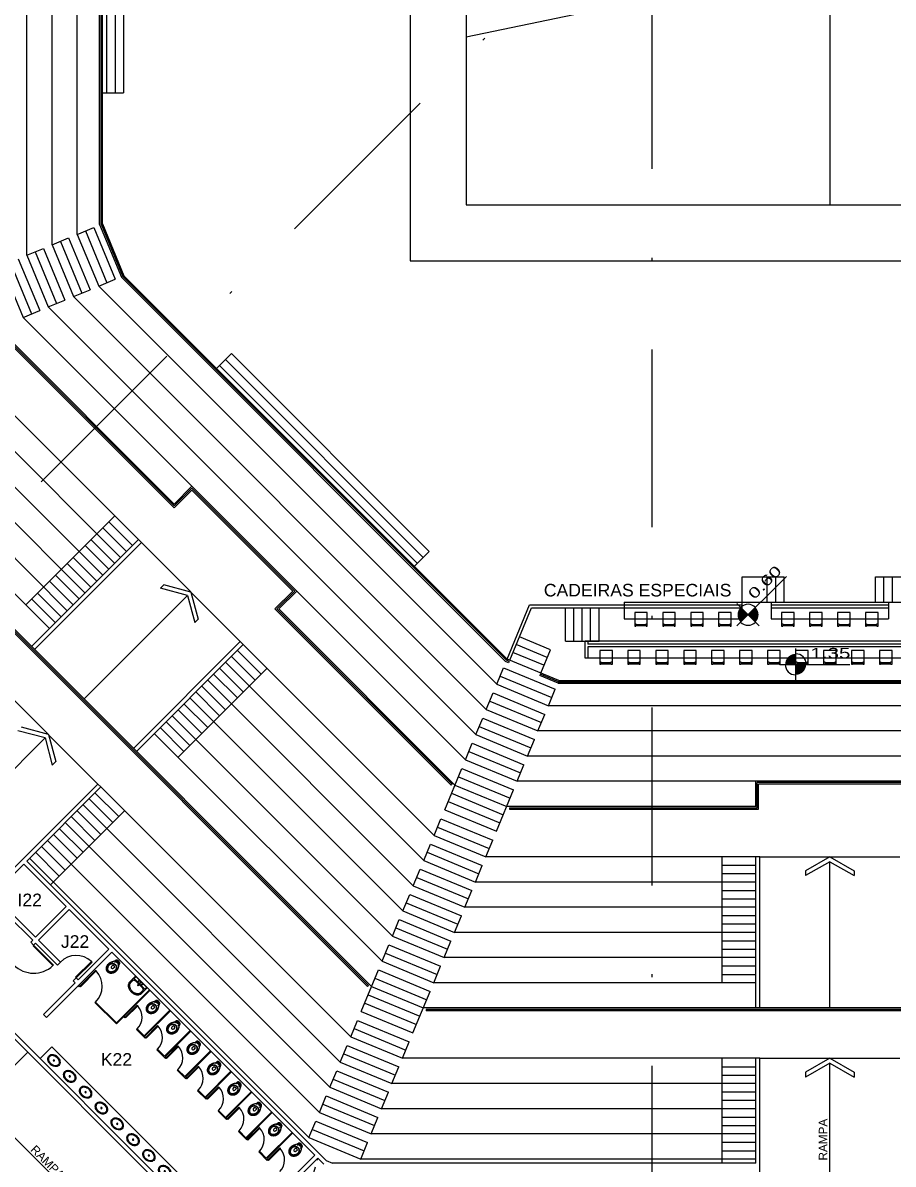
# Model space of a CAD drawing. Extents: x 964 to 1225, y -27 to 210.
# Drawn here: x 1061.18 to 1092.29, y 91.3 to 132.08 of the extents above; entities that cross this region are included whole.
import ezdxf

# ---------------------------------------------------------------- set-up
doc = ezdxf.new("R2010")
doc.units = 0
doc.header["$LTSCALE"] = 2
doc.linetypes.add('DASHDOT2', pattern=[12.7, 6.35, -3.175, 0, -3.175])
doc.linetypes.add('HIDDEN', pattern=[0.375, 0.25, -0.125])
for name, color, linetype in [('01', 1, 'CONTINUOUS'), ('ARQUIBANCADA-ARY', 2, 'CONTINUOUS'), ('DIVISÓRIAS-ARY', 2, 'CONTINUOUS'), ('ESQUADRIA-ARY', 2, 'CONTINUOUS'), ('INDIC-CORTE-TBS', 4, 'DASHDOT2'), ('L_DECA', 7, 'CONTINUOUS'), ('MOBILIÁRIO-ARY', 7, 'CONTINUOUS'), ('NOVOSNIVEIS', 30, 'CONTINUOUS'), ('PAREDE-ALTA-ARY', 1, 'CONTINUOUS'), ('PEÇAS-SANIT-ARY', 7, 'CONTINUOUS'), ('QUAD-OFICIAL-ARY', 7, 'CONTINUOUS'), ('RAMPA-ARY', 2, 'CONTINUOUS'), ('RAMPA-INT-ARY', 7, 'CONTINUOUS'), ('RAMPA-PROJ-ARY', 7, 'HIDDEN'), ('TEXTO-PB-COR-ARY', 12, 'CONTINUOUS')]:
    doc.layers.add(name, color=color, linetype=linetype)
doc.styles.add('ARIAL', font='arial.ttf', dxfattribs={"height": 0.5})
doc.styles.add('REGUA60', font='arial.ttf')

# ---------------------------------------------------------------- blocks, each defined once
blk = doc.blocks.new('CUB01')
at = {"layer": 'L_DECA'}
blk.add_lwpolyline([(-24.5, -18.7, 0.124977), (-22.8, -25.6, 0.105809), (-17.3, -31.9, 0.086634), (-9.6, -35.9, 0.076682), (0, -37.4, 0.076682), (9.6, -35.9, 0.086634), (17.3, -31.9, 0.105809), (22.8, -25.6, 0.124977), (24.5, -18.7, 0.124977), (22.8, -11.8, 0.105809), (17.3, -5.5, 0.086634), (9.6, -1.5, 0.076682), (0, 0, 0.076682), (-9.6, -1.5, 0.086634), (-17.3, -5.5, 0.105809), (-22.8, -11.8, 0.124977)], format="xyb", close=True, dxfattribs=at)
at = {"layer": 'L_DECA', "color": 1}
blk.add_lwpolyline([(0.1, -2.9, 0.074123), (-8.3, -4.1, 0.084852), (-15, -7.5, 0.106323), (-19.8, -12.9, 0.128843), (-21.3, -18.6, 0.128843), (-19.8, -24.4, 0.106323), (-15, -29.8, 0.084852), (-8.3, -33.1, 0.074123), (0.1, -34.4, 0.074123), (8.6, -33.1, 0.084852), (15.3, -29.8, 0.106323), (20, -24.4, 0.128843), (21.5, -18.6, 0.128843), (20, -12.9, 0.106323), (15.3, -7.5, 0.084852), (8.6, -4.1, 0.074123)], format="xyb", close=True, dxfattribs=at)
for radius in [2.25, 1.06]:
    blk.add_circle((0.1, -18.7), radius, dxfattribs=at)
blk = doc.blocks.new('RAV10')
at = {"layer": 'L_DECA'}
blk.add_lwpolyline([(4.6, -12.9), (8.2, -12.9), (8.2, -12.9), (8.7, -13), (9.2, -13.2), (9.6, -13.5), (9.9, -14), (10.1, -14.3), (10.1, -14.3), (10.1, -14.3), (10.1, -14.3), (10.1, -14.3), (10.1, -14.3), (12.2, -18), (12.2, -18), (12.5, -18.6), (12.8, -19.1), (13.1, -19.6), (13.3, -20.1), (13.3, -20.1), (13.6, -20.6), (13.9, -21.1), (14.2, -21.5), (14.5, -22.1), (14.7, -22.6), (15, -23.1), (15.3, -23.6), (15.5, -24.1), (15.5, -24.1), (15.9, -24.8), (16.3, -25.6), (16.6, -26.3), (16.9, -27), (17.2, -27.8), (17.5, -28.6), (17.8, -29.4), (18, -30.2), (18, -30.2), (18.3, -31.4), (18.6, -32.6), (18.8, -33.9), (19, -35.2), (19.1, -36.4), (19.1, -37.7), (19.1, -39), (19, -40.3), (19, -40.3), (18.8, -41.6), (18.6, -42.9), (18.2, -44.2), (17.9, -45.5), (17.4, -46.8), (16.9, -48), (16.4, -49.3), (15.8, -50.4), (15.8, -50.4), (15.2, -51.4), (14.6, -52.3), (13.9, -53.1), (13.3, -53.9), (12.5, -54.8), (11.7, -55.5), (10.9, -56.3), (10.1, -57), (10.1, -57), (9, -57.8), (7.9, -58.5), (6.6, -59.1), (5.4, -59.6), (4.1, -60), (2.8, -60.3), (1.4, -60.4), (0, -60.5), (0, -60.5), (-1.4, -60.4), (-2.7, -60.3), (-4, -60), (-5.3, -59.6), (-6.6, -59.1), (-7.8, -58.5), (-9, -57.8), (-10.1, -57), (-10.1, -57), (-10.9, -56.3), (-11.7, -55.5), (-12.5, -54.8), (-13.2, -53.9), (-13.9, -53.1), (-14.5, -52.3), (-15.1, -51.4), (-15.7, -50.4), (-15.7, -50.4), (-16.3, -49.3), (-16.9, -48), (-17.4, -46.8), (-17.8, -45.5), (-18.2, -44.2), (-18.5, -42.9), (-18.7, -41.6), (-19, -40.3), (-19, -40.3), (-19, -39), (-19, -37.7), (-19, -36.4), (-18.9, -35.2), (-18.7, -33.9), (-18.5, -32.6), (-18.2, -31.4), (-17.9, -30.2), (-17.9, -30.2), (-17.7, -29.4), (-17.4, -28.6), (-17.1, -27.8), (-16.9, -27), (-16.6, -26.3), (-16.2, -25.6), (-15.8, -24.8), (-15.5, -24.1), (-15.5, -24.1), (-15.2, -23.6), (-15, -23.1), (-14.7, -22.6), (-14.4, -22.1), (-14.2, -21.5), (-13.9, -21.1), (-13.6, -20.6), (-13.3, -20.1), (-13.3, -20.1), (-13.1, -19.6), (-12.8, -19.1), (-12.4, -18.6), (-12.1, -18), (-10.1, -14.3), (-10.1, -14.3), (-10.1, -14.3), (-10.1, -14.3), (-10.1, -14.3), (-10.1, -14.3), (-9.8, -14), (-9.8, -14), (-9.6, -13.5), (-9.1, -13.2), (-8.6, -13), (-8.1, -12.9), (-4.5, -12.9)], dxfattribs=at)
at = {"layer": 'L_DECA', "color": 1}
for points in [[(12.2, -18), (13.3, -20.1), (13.3, -20.1), (13.6, -20.6), (13.8, -21.1), (14.1, -21.5), (14.3, -22.1), (14.5, -22.6), (14.7, -23.1), (15, -23.6), (15.2, -24.1), (15.2, -24.1), (15.5, -24.8), (15.9, -25.6), (16.2, -26.3), (16.6, -27.1), (16.9, -27.8), (17.1, -28.5), (17.4, -29.4), (17.6, -30.2), (17.6, -30.2), (17.9, -31.4), (18.1, -32.6), (18.3, -33.9), (18.5, -35.2), (18.5, -36.4), (18.5, -37.7), (18.5, -39), (18.4, -40.3), (18.4, -40.3), (18.2, -41.6), (17.9, -42.9), (17.6, -44.2), (17.2, -45.5), (16.7, -46.8), (16.2, -48), (15.6, -49.3), (15, -50.4), (15, -50.4), (14.4, -51.2), (13.9, -52), (13.3, -52.8), (12.8, -53.5), (12.2, -54.2), (11.5, -54.9), (10.9, -55.5), (10.1, -56.2), (10.1, -56.2), (9, -57.1), (7.9, -57.8), (6.6, -58.4), (5.4, -58.9), (4.1, -59.3), (2.8, -59.6), (1.4, -59.8), (0, -59.8), (0, -59.8), (-1.4, -59.8), (-2.7, -59.6), (-4.1, -59.3), (-5.3, -58.9), (-6.6, -58.4), (-7.8, -57.8), (-9, -57.1), (-10.1, -56.2), (-10.1, -56.2), (-10.8, -55.5), (-11.5, -54.9), (-12.1, -54.2), (-12.7, -53.5), (-13.3, -52.8), (-13.9, -52), (-14.4, -51.2), (-14.9, -50.4), (-14.9, -50.4), (-15.5, -49.3), (-16.1, -48), (-16.6, -46.8), (-17.1, -45.5), (-17.5, -44.2), (-17.9, -42.9), (-18.1, -41.6), (-18.3, -40.3), (-18.3, -40.3), (-18.4, -39.1), (-18.5, -37.7), (-18.5, -36.4), (-18.4, -35.2), (-18.2, -33.9), (-18, -32.6), (-17.8, -31.4), (-17.5, -30.2), (-17.5, -30.2), (-17.3, -29.4), (-17, -28.6), (-16.8, -27.8), (-16.5, -27.1), (-16.2, -26.3), (-15.8, -25.6), (-15.5, -24.8), (-15.2, -24.1), (-15.2, -24.1), (-15, -23.6), (-14.7, -23.1), (-14.5, -22.6), (-14.2, -22.1), (-14, -21.5), (-13.7, -21.1), (-13.5, -20.6), (-13.2, -20.1), (-12.1, -18)], [(-12.9, -30.2), (-12.9, -30.2), (-12.4, -29.3), (-11.9, -28.4), (-11.2, -27.7), (-10.6, -26.9), (-9.9, -26.2), (-9.2, -25.6), (-8.4, -25), (-7.5, -24.4), (-6.7, -23.9), (-5.8, -23.5), (-4.9, -23.1), (-3.9, -22.8), (-3, -22.6), (-2, -22.4), (-1, -22.3), (0, -22.2), (0, -22.2), (1, -22.3), (2, -22.4), (3, -22.6), (4, -22.8), (5, -23.1), (5.8, -23.5), (6.8, -23.9), (7.6, -24.4), (8.5, -25), (9.3, -25.6), (10, -26.2), (10.6, -26.9), (11.3, -27.7), (12, -28.4), (12.5, -29.3), (13, -30.2), (13, -30.2), (13.6, -31.3), (14, -32.6), (14.3, -33.8), (14.6, -35.1), (14.7, -36.4), (14.7, -37.7), (14.7, -39), (14.4, -40.3), (14.4, -40.3), (14.2, -41.6), (13.8, -42.9), (13.4, -44.2), (12.9, -45.5), (12.4, -46.8), (11.7, -48), (11.1, -49.3), (10.4, -50.4), (10.4, -50.4), (9.4, -51.7), (8.4, -52.8), (7.2, -53.8), (5.9, -54.6), (4.5, -55.2), (3.1, -55.8), (1.5, -56.1), (0, -56.2), (0, -56.2), (-1.5, -56.1), (-3.1, -55.8), (-4.4, -55.2), (-5.8, -54.6), (-7.1, -53.8), (-8.3, -52.8), (-9.3, -51.7), (-10.3, -50.4), (-10.3, -50.4), (-11, -49.3), (-11.7, -48), (-12.3, -46.8), (-12.8, -45.5), (-13.3, -44.2), (-13.7, -42.9), (-14.1, -41.6), (-14.4, -40.3), (-14.4, -40.3), (-14.6, -39), (-14.7, -37.7), (-14.6, -36.4), (-14.5, -35.1), (-14.2, -33.8), (-13.9, -32.6), (-13.5, -31.3), (-12.9, -30.2)], [(-12, -30.2), (-12, -30.2), (-11.5, -29.4), (-11, -28.6), (-10.4, -27.9), (-9.8, -27.2), (-9.1, -26.7), (-8.5, -26.1), (-7.7, -25.5), (-6.9, -25), (-6.1, -24.6), (-5.3, -24.2), (-4.5, -23.9), (-3.6, -23.6), (-2.8, -23.4), (-1.8, -23.2), (-0.9, -23.2), (0, -23.1), (0, -23.1), (0.9, -23.2), (1.9, -23.2), (2.8, -23.4), (3.6, -23.6), (4.5, -23.9), (5.4, -24.2), (6.2, -24.6), (7, -25), (7.7, -25.5), (8.5, -26.1), (9.2, -26.7), (9.8, -27.2), (10.4, -27.9), (11, -28.6), (11.5, -29.4), (12, -30.2), (12, -30.2), (12.7, -31.3), (13.2, -32.6), (13.6, -33.8), (13.9, -35), (14.1, -36.4), (14.1, -37.7), (14.1, -39), (13.9, -40.3), (13.9, -40.3), (13.6, -41.7), (13.2, -43), (12.8, -44.3), (12.3, -45.5), (11.7, -46.9), (11.1, -48.1), (10.4, -49.3), (9.6, -50.4), (9.6, -50.4), (8.8, -51.6), (7.8, -52.6), (6.7, -53.5), (5.5, -54.2), (4.2, -54.8), (2.8, -55.3), (1.5, -55.5), (0, -55.7), (0, -55.7), (-1.5, -55.5), (-2.8, -55.3), (-4.2, -54.8), (-5.4, -54.2), (-6.6, -53.5), (-7.7, -52.6), (-8.7, -51.6), (-9.6, -50.4), (-9.6, -50.4), (-10.3, -49.3), (-11, -48.1), (-11.7, -46.9), (-12.2, -45.5), (-12.7, -44.3), (-13.1, -43), (-13.5, -41.7), (-13.8, -40.3), (-13.8, -40.3), (-14, -39), (-14.1, -37.7), (-14, -36.4), (-13.9, -35), (-13.6, -33.8), (-13.2, -32.6), (-12.7, -31.3), (-12, -30.2)], [(-7.7, -9.4), (-8.1, -10.1), (-8.5, -10.8), (-8.6, -11.4), (-8.8, -12.2), (-8.8, -13.1)], [(-5.1, -12.9), (-5.1, -9.7), (-5.1, -7.8), (-5.1, -7.8), (-5.2, -7.6), (-5.3, -7.5), (-5.5, -7.4), (-5.9, -7.6), (-5.9, -7.6), (-6.4, -8), (-7.1, -8.6), (-7.7, -9.4)], [(5.1, -9.3), (5, -8.9), (4.6, -8.3), (3.9, -7.8), (3.1, -7.7), (0, -7.7), (-3.1, -7.7), (-3.1, -7.7), (-3.9, -7.8), (-4.5, -8.3), (-5, -8.9), (-5.1, -9.7)], [(4.6, -12.9), (4.6, -12.9), (4.2, -12.9), (3.9, -12.6), (3.6, -12.4), (3.6, -12), (3.6, -10.7), (3.6, -10.7), (3.6, -10.5), (3.6, -10.4), (3.7, -10.2), (3.9, -10.1), (3.9, -10.1), (3.9, -9.9), (3.9, -9.7), (3.8, -9.5), (3.6, -9.4), (0, -9.4), (-3.5, -9.4), (-3.5, -9.4), (-3.7, -9.5), (-3.9, -9.7), (-3.9, -9.9), (-3.8, -10.1), (-3.8, -10.1), (-3.6, -10.2), (-3.6, -10.4), (-3.5, -10.5), (-3.5, -10.7), (-3.5, -12), (-3.5, -12), (-3.6, -12.4), (-3.8, -12.6), (-4.1, -12.9), (-4.5, -12.9)], [(-4.5, -37), (-4.5, -29), (0, -29)], [(3.7, -10.3), (0, -10.3), (-3.6, -10.3)], [(4.6, -37), (4.6, -29), (0, -29)], [(5.1, -12.9), (5.1, -9.7), (5.1, -7.8), (5.1, -7.8), (5.2, -7.6), (5.3, -7.5), (5.5, -7.4), (5.9, -7.6), (5.9, -7.6), (6.4, -8), (7.1, -8.6), (7.7, -9.4)], [(7.7, -9.4), (8.1, -10.1), (8.5, -10.8), (8.6, -11.4), (8.8, -12.2), (8.8, -13.1)]]:
    blk.add_lwpolyline(points, dxfattribs=at)
at = {"layer": 'L_DECA', "color": 7}
for points in [[(10.1, -14.3), (10.1, -14.3), (10.1, -14.3), (10.1, -14.3), (10.1, -14.3), (10.1, -14.3), (9.6, -11.3), (9.6, -11.3), (9.3, -10.2), (8.9, -9.3), (8.3, -8.5), (7.7, -7.7), (6.9, -7), (6.1, -6.5), (5.1, -6.2), (4.1, -5.9), (4.1, -5.9), (3.6, -5.8), (3.1, -5.7), (2.6, -5.6), (2, -5.6), (1.5, -5.6), (1, -5.5), (0.5, -5.5), (0, -5.5), (0, -5.5), (-0.5, -5.5), (-1, -5.5), (-1.5, -5.6), (-2, -5.6), (-2.5, -5.6), (-3, -5.7), (-3.5, -5.8), (-4, -5.9), (-4, -5.9), (-5, -6.2), (-6, -6.5), (-6.9, -7), (-7.6, -7.7), (-8.2, -8.5), (-8.8, -9.3), (-9.3, -10.2), (-9.6, -11.3), (-10, -14.3), (-10, -14.3), (-10, -14.3), (-10, -14.3), (-10, -14.3), (-10.1, -14.3)], [(-4.5, -12.9), (0, -12.9)], [(4.6, -12.9), (0, -12.9)]]:
    blk.add_lwpolyline(points, dxfattribs=at)
at = {"layer": 'L_DECA', "color": 1}
for centre in [(-7.6, -17), (7.6, -17)]:
    blk.add_circle(centre, 0.672, dxfattribs=at)
blk.add_arc((0, -37), 4.56, 180, 0, dxfattribs=at)
blk = doc.blocks.new('DUO04')
at = {"layer": 'L_DECA'}
blk.add_line((-27.8, 0), (27.8, 0), dxfattribs=at)
at = {"layer": 'L_DECA', "color": 1}
for p, q in [((-26.5, -9.9), (-26.5, 0)), ((26.5, -9.9), (26.5, 0)), ((-26.5, -9.9), (0, -9.9)), ((26.5, -9.9), (0, -9.9))]:
    blk.add_line(p, q, dxfattribs=at)
at = {"layer": 'L_DECA', "color": 7}
for points in [[(-27.8, 0), (-27.8, 0), (-28.5, -0.1), (-29.1, -0.3), (-29.4, -0.8), (-29.5, -1.4), (-29.5, -23.9)], [(27.8, 0), (27.8, 0), (28.5, -0.1), (29.1, -0.3), (29.4, -0.8), (29.5, -1.4), (29.5, -23.9)], [(-29.5, -23.9), (-29.5, -29.7), (-29.5, -29.7), (-29.4, -32.1), (-28.9, -34.4), (-28.2, -36.5), (-27.2, -38.6), (-26.1, -40.5), (-24.7, -42.2), (-23.1, -43.8), (-21.3, -45.2), (-21.3, -45.2), (-20.2, -45.9), (-19.1, -46.6), (-18, -47.2), (-16.9, -47.9), (-15.7, -48.4), (-14.5, -49), (-13.3, -49.4), (-12.1, -49.9), (-10.8, -50.3), (-9.5, -50.5), (-8.2, -50.9), (-6.7, -51.1), (-4.8, -51.4), (-2.9, -51.5), (-1.4, -51.5), (0, -51.5)], [(29.5, -23.9), (29.5, -29.7), (29.5, -29.7), (29.4, -32.1), (28.9, -34.4), (28.2, -36.5), (27.2, -38.6), (26.1, -40.5), (24.7, -42.2), (23.1, -43.8), (21.3, -45.2), (21.3, -45.2), (20.2, -45.9), (19.1, -46.6), (18, -47.2), (16.9, -47.9), (15.7, -48.4), (14.5, -49), (13.3, -49.4), (12.1, -49.9), (10.8, -50.3), (9.5, -50.5), (8.2, -50.9), (6.7, -51.1), (4.8, -51.4), (2.9, -51.5), (1.4, -51.5), (0, -51.5)]]:
    blk.add_lwpolyline(points, dxfattribs=at)
at = {"layer": 'L_DECA', "color": 1}
for points in [[(-26.5, -9.9), (-26.9, -10), (-27.5, -10.1), (-28, -10.6), (-28.4, -11.2), (-28.7, -11.9), (-29, -12.7), (-29.2, -13.7), (-29.4, -15), (-29.5, -16.8)], [(0, -12.4), (0, -12.4), (-0.8, -12.4), (-1.4, -12.4), (-1.1, -12.4), (-1.8, -12.4), (-2.5, -12.4), (-3.3, -12.4), (-3.9, -12.4), (-4.7, -12.4), (-7.9, -12.4), (-8.6, -12.4), (-9.3, -12.4), (-10, -12.4), (-10.7, -12.4), (-11.4, -12.4), (-12, -12.4), (-12.7, -12.4), (-12.7, -12.4), (-13.7, -12.4), (-14.7, -12.5), (-15.8, -12.6), (-16.8, -12.8), (-17.8, -13), (-18.8, -13.2), (-19.8, -13.5), (-20.8, -13.7), (-20.8, -13.7), (-21.7, -14.1), (-22.6, -14.7), (-23.3, -15.4), (-23.9, -16.1), (-24.5, -17), (-24.8, -18), (-25.1, -19), (-25.2, -20), (-25.2, -20), (-25.2, -21.8), (-25.2, -23.1), (-25.2, -23.9)], [(-25.2, -23.9), (-25.2, -27.3), (-25.2, -29.6), (-25.2, -29.6), (-25, -31.4), (-24.8, -33.1), (-24.2, -34.8), (-23.5, -36.3), (-22.6, -37.8), (-21.6, -39.1), (-20.4, -40.4), (-19.1, -41.4), (-19.1, -41.4), (-18.1, -42.1), (-17.1, -42.7), (-16.2, -43.3), (-15.2, -43.9), (-14.1, -44.4), (-13, -44.8), (-11.9, -45.3), (-10.8, -45.7), (-9.7, -46.1), (-8.6, -46.4), (-6.7, -46.8), (-5.2, -47), (-3.3, -47.2), (-2.1, -47.2), (-1, -47.2), (0, -47.2)], [(0, -12.4), (0, -12.4), (0.8, -12.4), (1.4, -12.4), (1.1, -12.4), (1.8, -12.4), (2.5, -12.4), (3.3, -12.4), (3.9, -12.4), (4.7, -12.4), (7.9, -12.4), (8.6, -12.4), (9.3, -12.4), (10, -12.4), (10.7, -12.4), (11.4, -12.4), (12, -12.4), (12.7, -12.4), (12.7, -12.4), (13.7, -12.4), (14.7, -12.5), (15.8, -12.6), (16.8, -12.8), (17.8, -13), (18.8, -13.2), (19.8, -13.5), (20.8, -13.7), (20.8, -13.7), (21.7, -14.1), (22.6, -14.7), (23.3, -15.4), (23.9, -16.1), (24.5, -17), (24.8, -18), (25.1, -19), (25.2, -20), (25.2, -20), (25.2, -21.8), (25.2, -23.1), (25.2, -23.9)], [(25.2, -23.9), (25.2, -27.3), (25.2, -29.6), (25.2, -29.6), (25, -31.4), (24.8, -33.1), (24.2, -34.8), (23.5, -36.3), (22.6, -37.8), (21.6, -39.1), (20.4, -40.4), (19.1, -41.4), (19.1, -41.4), (18.1, -42.1), (17.1, -42.7), (16.2, -43.3), (15.2, -43.9), (14.1, -44.4), (13, -44.8), (11.9, -45.3), (10.8, -45.7), (9.7, -46.1), (8.6, -46.4), (6.7, -46.8), (5.2, -47), (3.3, -47.2), (2.1, -47.2), (1, -47.2), (0, -47.2)], [(26.5, -9.9), (26.9, -10), (27.5, -10.1), (28, -10.6), (28.4, -11.2), (28.7, -11.9), (29, -12.7), (29.2, -13.7), (29.4, -15), (29.5, -16.8)]]:
    blk.add_lwpolyline(points, dxfattribs=at)
for centre, radius in [((-8.5, -4.9), 1.75), ((0, -17), 2.25), ((0, -4.9), 1.75), ((0, -17), 0.981), ((8.5, -4.9), 1.75)]:
    blk.add_circle(centre, radius, dxfattribs=at)

msp = doc.modelspace()

# ---------------------------------------------------------------- linework, layer by layer
at = {"layer": '01', "linetype": 'Continuous', "ltscale": 3.5}
for p, q in [((1082.677, 111.277), (1086.877, 111.277)), ((1082.677, 111.177), (1086.877, 111.177)), ((1087.927, 111.277), (1092.127, 111.277)), ((1087.927, 111.177), (1092.127, 111.177)), ((1098.677, 109.877), (1081.377, 109.877)), ((1098.677, 109.777), (1081.377, 109.777)), ((1081.377, 109.777), (1081.377, 109.377))]:
    msp.add_line(p, q, dxfattribs=at)
at = {"layer": '01', "linetype": 'HIDDEN', "ltscale": 3.5}
msp.add_line((1081.377, 109.977), (1081.377, 109.877), dxfattribs=at)
at = {"layer": 'ARQUIBANCADA-ARY'}
for p, q in [((1061.327, 123.772), (1061.327, 145.383)), ((1062.227, 124.144), (1062.227, 145.01)), ((1063.127, 124.517), (1063.127, 144.637)), ((1064.027, 124.89), (1064.027, 144.264)), ((1064.027, 124.89), (1064.792, 123.042)), ((1062.227, 124.144), (1062.818, 124.389)), ((1062.818, 124.389), (1063.584, 122.542)), ((1063.127, 124.517), (1063.718, 124.762)), ((1063.127, 124.517), (1063.892, 122.669)), ((1063.423, 124.64), (1064.188, 122.792)), ((1063.718, 124.762), (1064.484, 122.914)), ((1061.327, 123.772), (1061.918, 124.017)), ((1061.918, 124.017), (1062.684, 122.169)), ((1062.227, 124.144), (1062.992, 122.297)), ((1062.523, 124.267), (1063.288, 122.419)), ((1061.018, 123.644), (1061.784, 121.796)), ((1061.327, 123.772), (1062.092, 121.924)), ((1061.623, 123.894), (1062.388, 122.046)), ((1060.427, 123.399), (1061.192, 121.551)), ((1060.723, 123.521), (1061.488, 121.674)), ((1063.892, 122.669), (1064.484, 122.914)), ((1078.492, 109.343), (1064.792, 123.042)), ((1062.992, 122.297), (1063.584, 122.542)), ((1078.119, 108.443), (1063.892, 122.669)), ((1062.092, 121.924), (1062.684, 122.169)), ((1077.746, 107.543), (1062.992, 122.297)), ((1061.192, 121.551), (1061.784, 121.796)), ((1067.223, 115.521), (1061.192, 121.551)), ((1077.374, 106.643), (1062.092, 121.924)), ((1066.586, 114.884), (1060.292, 121.178)), ((1065.313, 113.612), (1058.492, 120.433)), ((1064.677, 112.975), (1057.592, 120.06)), ((1064.041, 112.339), (1056.692, 119.687)), ((1063.404, 111.702), (1055.792, 119.314)), ((1062.768, 111.066), (1054.892, 118.942)), ((1062.132, 110.43), (1053.992, 118.569)), ((1073.646, 97.643), (1053.092, 118.196)), ((1066.586, 114.884), (1067.223, 115.521)), ((1066.586, 114.814), (1067.223, 115.45)), ((1067.223, 115.521), (1070.97, 111.773)), ((1067.223, 115.45), (1070.9, 111.773)), ((1066.586, 114.743), (1067.223, 115.379)), ((1067.223, 115.379), (1070.829, 111.773)), ((1061.283, 111.278), (1064.465, 114.46)), ((1064.253, 114.248), (1065.101, 113.399)), ((1064.041, 114.036), (1064.889, 113.187)), ((1061.495, 109.793), (1065.313, 113.612)), ((1061.601, 109.687), (1065.42, 113.506)), ((1063.404, 113.399), (1064.253, 112.551)), ((1063.617, 113.611), (1064.465, 112.763)), ((1065.42, 113.506), (1065.313, 113.612)), ((1062.98, 112.975), (1063.829, 112.127)), ((1062.768, 112.763), (1063.617, 111.914)), ((1062.344, 112.339), (1063.192, 111.49)), ((1086.898, 111.377), (1086.898, 112.277)), ((1087.792, 111.377), (1087.792, 112.277)), ((1088.092, 111.377), (1088.092, 112.277)), ((1088.392, 111.377), (1088.392, 112.277)), ((1091.662, 111.377), (1091.662, 112.277)), ((1091.962, 111.377), (1091.962, 112.277)), ((1092.262, 111.377), (1092.262, 112.277)), ((1062.132, 112.127), (1062.98, 111.278)), ((1070.193, 111.137), (1070.829, 111.773)), ((1070.263, 111.137), (1070.9, 111.773)), ((1070.334, 111.137), (1070.97, 111.773)), ((1077.001, 105.743), (1070.97, 111.773)), ((1061.495, 111.49), (1062.344, 110.642)), ((1061.707, 111.702), (1062.556, 110.854)), ((1086.877, 111.377), (1087.927, 111.377)), ((1092.127, 111.377), (1093.177, 111.377)), ((1076.628, 104.843), (1070.334, 111.137)), ((1078.492, 109.343), (1079.293, 111.277)), ((1078.584, 109.304), (1079.36, 111.177)), ((1079.293, 111.277), (1082.677, 111.277)), ((1079.36, 111.177), (1082.677, 111.177)), ((1080.577, 109.977), (1080.577, 111.177)), ((1080.877, 109.977), (1080.877, 111.177)), ((1081.177, 109.977), (1081.177, 111.177)), ((1081.477, 109.977), (1081.477, 111.177)), ((1081.777, 109.977), (1081.777, 111.177)), ((1080.038, 109.677), (1078.929, 110.136)), ((1065.137, 106.152), (1068.955, 109.97)), ((1065.243, 106.045), (1069.061, 109.864)), ((1069.061, 109.864), (1068.955, 109.97)), ((1075.883, 103.043), (1069.061, 109.864)), ((1079.923, 109.399), (1078.814, 109.859)), ((1080.577, 109.977), (1081.777, 109.977)), ((1069.486, 108.591), (1068.637, 109.44)), ((1069.698, 108.803), (1068.849, 109.652)), ((1080.34, 108.577), (1078.492, 109.343)), ((1079.808, 109.122), (1078.699, 109.581)), ((1079.693, 108.845), (1080.038, 109.677)), ((1066.728, 105.833), (1069.91, 109.015)), ((1069.061, 108.167), (1068.213, 109.015)), ((1075.51, 102.143), (1068.425, 109.227)), ((1078.119, 108.443), (1078.364, 109.034)), ((1078.364, 109.034), (1080.212, 108.268)), ((1075.137, 101.243), (1067.788, 108.591)), ((1068.849, 107.955), (1068.001, 108.803)), ((1078.242, 108.738), (1080.09, 107.973)), ((1080.34, 108.577), (1099.714, 108.577)), ((1068.213, 107.318), (1067.364, 108.167)), ((1068.425, 107.53), (1067.576, 108.379)), ((1077.746, 107.543), (1077.991, 108.134)), ((1077.991, 108.134), (1079.839, 107.368)), ((1078.119, 108.443), (1079.967, 107.677)), ((1079.967, 107.677), (1080.212, 108.268)), ((1067.788, 106.894), (1066.94, 107.743)), ((1074.764, 100.343), (1067.152, 107.955)), ((1077.869, 107.838), (1079.717, 107.073)), ((1100.087, 107.677), (1079.967, 107.677)), ((1074.391, 99.443), (1066.516, 107.318)), ((1067.576, 106.682), (1066.728, 107.53)), ((1077.746, 107.543), (1079.594, 106.777)), ((1079.594, 106.777), (1079.839, 107.368)), ((1066.94, 106.045), (1066.091, 106.894)), ((1067.152, 106.258), (1066.304, 107.106)), ((1077.374, 106.643), (1077.619, 107.234)), ((1077.496, 106.938), (1079.344, 106.173)), ((1077.619, 107.234), (1079.466, 106.468)), ((1074.019, 98.543), (1065.879, 106.682)), ((1077.374, 106.643), (1079.221, 105.877)), ((1079.221, 105.877), (1079.466, 106.468)), ((1100.46, 106.777), (1079.594, 106.777)), ((1077.001, 105.743), (1077.246, 106.334)), ((1077.123, 106.038), (1078.971, 105.273)), ((1077.246, 106.334), (1079.094, 105.568)), ((1077.001, 105.743), (1078.849, 104.977)), ((1100.833, 105.877), (1079.221, 105.877)), ((1076.261, 103.956), (1076.873, 105.434)), ((1076.873, 105.434), (1078.721, 104.668)), ((1078.849, 104.977), (1079.094, 105.568)), ((1076.628, 104.843), (1078.476, 104.077)), ((1076.751, 105.138), (1078.598, 104.373)), ((1087.377, 104.977), (1078.849, 104.977)), ((1087.377, 104.077), (1087.377, 104.977)), ((1092.677, 104.977), (1087.377, 104.977)), ((1087.427, 104.027), (1087.427, 104.927)), ((1092.627, 104.927), (1087.427, 104.927)), ((1087.477, 103.977), (1087.477, 104.877)), ((1092.577, 104.877), (1087.477, 104.877)), ((1064.607, 103.712), (1063.758, 104.561)), ((1072.9, 95.843), (1063.97, 104.773)), ((1076.506, 104.547), (1078.353, 103.782)), ((1078.109, 103.19), (1078.721, 104.668)), ((1072.527, 94.943), (1063.334, 104.136)), ((1064.394, 103.5), (1063.546, 104.348)), ((1076.383, 104.251), (1078.231, 103.486)), ((1087.377, 104.077), (1078.476, 104.077)), ((1062.169, 101.275), (1064.819, 103.924)), ((1063.758, 102.863), (1062.909, 103.712)), ((1063.97, 103.076), (1063.122, 103.924)), ((1075.883, 103.043), (1076.127, 103.634)), ((1076.127, 103.634), (1077.975, 102.868)), ((1076.261, 103.956), (1078.109, 103.19)), ((1063.334, 102.439), (1062.485, 103.288)), ((1072.155, 94.043), (1062.697, 103.5)), ((1076.005, 103.338), (1077.853, 102.573)), ((1071.782, 93.143), (1062.061, 102.863)), ((1063.122, 102.227), (1062.273, 103.076)), ((1075.883, 103.043), (1077.73, 102.277)), ((1077.73, 102.277), (1077.975, 102.868)), ((1062.485, 101.591), (1061.637, 102.439)), ((1062.697, 101.803), (1061.849, 102.651)), ((1075.51, 102.143), (1075.755, 102.734)), ((1075.632, 102.438), (1077.48, 101.673)), ((1075.755, 102.734), (1077.602, 101.968)), ((1071.409, 92.243), (1061.425, 102.227)), ((1075.51, 102.143), (1077.358, 101.377)), ((1077.358, 101.377), (1077.602, 101.968)), ((1087.377, 102.277), (1077.73, 102.277)), ((1086.177, 97.777), (1086.177, 102.277)), ((1086.177, 101.977), (1087.377, 101.977)), ((1087.527, 102.277), (1087.377, 102.277)), ((1087.377, 96.877), (1087.377, 102.277)), ((1087.527, 102.277), (1087.377, 102.277)), ((1087.527, 96.877), (1087.527, 102.277)), ((1075.137, 101.243), (1075.382, 101.834)), ((1075.382, 101.834), (1077.23, 101.068)), ((1086.177, 101.677), (1087.377, 101.677)), ((1075.137, 101.243), (1076.985, 100.477)), ((1075.259, 101.538), (1077.107, 100.773)), ((1087.377, 101.377), (1077.358, 101.377)), ((1074.764, 100.343), (1075.009, 100.934)), ((1075.009, 100.934), (1076.857, 100.168)), ((1076.985, 100.477), (1077.23, 101.068)), ((1086.177, 101.077), (1087.377, 101.077)), ((1086.177, 100.777), (1087.377, 100.777)), ((1074.764, 100.343), (1076.612, 99.577)), ((1074.887, 100.638), (1076.734, 99.873)), ((1087.377, 100.477), (1076.985, 100.477)), ((1074.391, 99.443), (1074.636, 100.034)), ((1074.636, 100.034), (1076.484, 99.268)), ((1076.612, 99.577), (1076.857, 100.168)), ((1086.177, 100.177), (1087.377, 100.177)), ((1074.514, 99.738), (1076.362, 98.973)), ((1087.377, 99.577), (1076.612, 99.577)), ((1086.177, 99.877), (1087.377, 99.877)), ((1074.019, 98.543), (1074.263, 99.134)), ((1074.263, 99.134), (1076.111, 98.368)), ((1074.391, 99.443), (1076.239, 98.677)), ((1076.239, 98.677), (1076.484, 99.268)), ((1086.177, 99.277), (1087.377, 99.277)), ((1074.141, 98.838), (1075.989, 98.073)), ((1086.177, 98.977), (1087.377, 98.977)), ((1074.019, 98.543), (1075.866, 97.777)), ((1075.866, 97.777), (1076.111, 98.368)), ((1075.866, 97.777), (1076.111, 98.368)), ((1087.377, 98.677), (1076.239, 98.677)), ((1086.177, 98.377), (1087.377, 98.377)), ((1073.278, 96.756), (1073.891, 98.234)), ((1073.768, 97.938), (1075.616, 97.173)), ((1073.891, 98.234), (1075.738, 97.468)), ((1086.177, 98.077), (1087.377, 98.077)), ((1073.646, 97.643), (1075.494, 96.877)), ((1087.377, 97.777), (1075.866, 97.777)), ((1073.523, 97.347), (1075.371, 96.582)), ((1075.126, 95.99), (1075.738, 97.468)), ((1073.278, 96.756), (1075.126, 95.99)), ((1073.401, 97.051), (1075.249, 96.286)), ((1104.56, 96.877), (1075.494, 96.877)), ((1072.9, 95.843), (1073.145, 96.434)), ((1073.145, 96.434), (1074.993, 95.668)), ((1072.9, 95.843), (1074.748, 95.077)), ((1073.023, 96.138), (1074.87, 95.373)), ((1072.527, 94.943), (1072.772, 95.534)), ((1072.772, 95.534), (1074.62, 94.768)), ((1074.748, 95.077), (1074.993, 95.668)), ((1072.65, 95.238), (1074.498, 94.473)), ((1087.377, 95.077), (1074.748, 95.077)), ((1086.177, 91.33), (1086.177, 95.077)), ((1072.155, 94.043), (1072.4, 94.634)), ((1072.4, 94.634), (1074.247, 93.868)), ((1072.527, 94.943), (1074.375, 94.177)), ((1074.375, 94.177), (1074.62, 94.768)), ((1086.177, 94.777), (1087.377, 94.777)), ((1072.277, 94.338), (1074.125, 93.573)), ((1086.177, 94.477), (1087.377, 94.477)), ((1072.155, 94.043), (1074.002, 93.277)), ((1074.002, 93.277), (1074.247, 93.868)), ((1087.377, 94.177), (1074.375, 94.177)), ((1086.177, 93.877), (1087.377, 93.877)), ((1071.782, 93.143), (1072.027, 93.734)), ((1071.904, 93.438), (1073.752, 92.673)), ((1072.027, 93.734), (1073.874, 92.968)), ((1086.177, 93.577), (1087.377, 93.577)), ((1071.782, 93.143), (1073.63, 92.377)), ((1087.377, 93.277), (1074.002, 93.277)), ((1071.409, 92.243), (1071.654, 92.834)), ((1071.654, 92.834), (1073.502, 92.068)), ((1073.63, 92.377), (1073.874, 92.968)), ((1086.177, 92.977), (1087.377, 92.977)), ((1086.177, 92.677), (1087.377, 92.677)), ((1071.409, 92.243), (1073.257, 91.477)), ((1071.531, 92.538), (1073.379, 91.773)), ((1087.377, 92.377), (1073.63, 92.377)), ((1073.257, 91.477), (1073.502, 92.068)), ((1086.177, 92.077), (1087.377, 92.077)), ((1086.177, 91.777), (1087.377, 91.777)), ((1087.377, 91.477), (1073.257, 91.477))]:
    msp.add_line(p, q, dxfattribs=at)
at = {"layer": 'ARQUIBANCADA-ARY', "ltscale": 3.5}
for p, q in [((1086.898, 112.277), (1088.392, 112.277)), ((1091.662, 112.277), (1093.157, 112.277))]:
    msp.add_line(p, q, dxfattribs=at)
at = {"layer": 'DIVISÓRIAS-ARY'}
for p, q in [((1061.568, 99.118), (1061.547, 99.097)), ((1062.275, 98.411), (1061.568, 99.118)), ((1062.254, 98.39), (1061.547, 99.097)), ((1062.254, 98.39), (1062.275, 98.411)), ((1063.632, 98.538), (1063.067, 97.972)), ((1063.654, 98.516), (1063.088, 97.951)), ((1063.632, 98.538), (1063.654, 98.516)), ((1063.088, 97.951), (1063.067, 97.972)), ((1063.781, 98.22), (1063.194, 97.633)), ((1063.802, 98.198), (1063.237, 97.633)), ((1063.802, 98.198), (1063.781, 98.22)), ((1063.194, 97.633), (1063.159, 97.668)), ((1063.216, 97.654), (1063.18, 97.69)), ((1063.216, 97.654), (1063.237, 97.633)), ((1065.705, 97.527), (1064.524, 96.346)), ((1065.726, 97.506), (1064.807, 96.587)), ((1063.781, 97.089), (1063.76, 97.067)), ((1064.524, 96.304), (1063.76, 97.067)), ((1064.524, 96.346), (1063.781, 97.089)), ((1065.266, 96.975), (1064.821, 96.53)), ((1065.287, 96.954), (1064.863, 96.53)), ((1065.287, 96.954), (1065.266, 96.975)), ((1066.433, 96.799), (1065.514, 95.879)), ((1066.454, 96.777), (1065.535, 95.858)), ((1064.785, 96.565), (1064.524, 96.304)), ((1064.785, 96.565), (1064.821, 96.53)), ((1064.785, 96.565), (1064.821, 96.53)), ((1064.807, 96.587), (1064.842, 96.551)), ((1064.807, 96.587), (1064.842, 96.551)), ((1064.842, 96.551), (1064.863, 96.53)), ((1065.994, 96.247), (1065.549, 95.802)), ((1066.015, 96.225), (1065.994, 96.247)), ((1065.266, 96.127), (1065.245, 96.106)), ((1065.245, 96.106), (1065.549, 95.802)), ((1065.266, 96.127), (1065.514, 95.879)), ((1065.535, 95.858), (1065.57, 95.823)), ((1066.015, 96.225), (1065.592, 95.802)), ((1067.161, 96.07), (1066.242, 95.151)), ((1067.183, 96.049), (1066.263, 95.13)), ((1065.57, 95.823), (1065.592, 95.802)), ((1066.722, 95.518), (1066.277, 95.073)), ((1066.744, 95.497), (1066.32, 95.073)), ((1066.744, 95.497), (1066.722, 95.518)), ((1065.995, 95.399), (1065.973, 95.377)), ((1065.973, 95.377), (1066.277, 95.073)), ((1065.995, 95.399), (1066.242, 95.151)), ((1066.263, 95.13), (1066.32, 95.073)), ((1066.263, 95.13), (1066.299, 95.095)), ((1066.299, 95.095), (1066.32, 95.073)), ((1067.89, 95.342), (1066.97, 94.423)), ((1067.89, 95.342), (1066.97, 94.423)), ((1067.911, 95.321), (1066.992, 94.402)), ((1066.723, 94.67), (1066.702, 94.649)), ((1066.702, 94.649), (1067.006, 94.345)), ((1066.723, 94.67), (1066.97, 94.423)), ((1067.451, 94.79), (1067.006, 94.345)), ((1067.472, 94.769), (1067.048, 94.345)), ((1067.472, 94.769), (1067.451, 94.79)), ((1066.992, 94.402), (1067.048, 94.345)), ((1066.992, 94.402), (1067.027, 94.366)), ((1067.027, 94.366), (1067.048, 94.345)), ((1068.618, 94.614), (1067.699, 93.694)), ((1068.639, 94.592), (1067.72, 93.673)), ((1067.451, 93.942), (1067.43, 93.921)), ((1067.43, 93.921), (1067.734, 93.617)), ((1067.451, 93.942), (1067.699, 93.694)), ((1068.179, 94.062), (1067.734, 93.617)), ((1068.2, 94.04), (1067.777, 93.617)), ((1068.2, 94.04), (1068.179, 94.062)), ((1069.346, 93.885), (1068.427, 92.966)), ((1069.367, 93.864), (1068.448, 92.945)), ((1067.72, 93.673), (1067.777, 93.617)), ((1067.72, 93.673), (1067.755, 93.638)), ((1067.755, 93.638), (1067.777, 93.617)), ((1068.18, 93.214), (1068.158, 93.192)), ((1068.158, 93.192), (1068.462, 92.888)), ((1068.18, 93.214), (1068.427, 92.966)), ((1068.907, 93.333), (1068.462, 92.888)), ((1068.929, 93.312), (1068.505, 92.888)), ((1068.929, 93.312), (1068.907, 93.333)), ((1070.075, 93.157), (1069.155, 92.238)), ((1070.096, 93.136), (1069.177, 92.217)), ((1068.448, 92.945), (1068.505, 92.888)), ((1068.448, 92.945), (1068.484, 92.91)), ((1068.484, 92.91), (1068.505, 92.888)), ((1069.636, 92.605), (1069.191, 92.16)), ((1069.657, 92.584), (1069.233, 92.16)), ((1069.657, 92.584), (1069.636, 92.605)), ((1068.908, 92.485), (1068.887, 92.464)), ((1068.887, 92.464), (1069.191, 92.16)), ((1068.908, 92.485), (1069.155, 92.238)), ((1069.177, 92.217), (1069.233, 92.16)), ((1069.177, 92.217), (1069.212, 92.181)), ((1069.212, 92.181), (1069.233, 92.16)), ((1070.803, 92.429), (1069.884, 91.509)), ((1070.824, 92.408), (1069.905, 91.488)), ((1070.364, 91.877), (1069.919, 91.432)), ((1070.385, 91.855), (1069.961, 91.432)), ((1070.385, 91.855), (1070.364, 91.877)), ((1069.636, 91.757), (1069.615, 91.736)), ((1069.615, 91.736), (1069.919, 91.432)), ((1069.636, 91.757), (1069.884, 91.509)), ((1069.905, 91.488), (1069.961, 91.432)), ((1069.905, 91.488), (1069.94, 91.453)), ((1069.94, 91.453), (1069.961, 91.432))]:
    msp.add_line(p, q, dxfattribs=at)
at = {"layer": 'ESQUADRIA-ARY'}
for p, q in [((1063.927, 124.87), (1063.927, 144.284)), ((1063.977, 124.88), (1063.977, 144.274)), ((1063.927, 124.87), (1064.708, 122.986)), ((1063.977, 124.88), (1064.75, 123.014)), ((1078.435, 109.258), (1064.708, 122.986)), ((1078.464, 109.3), (1064.75, 123.014)), ((1066.586, 114.743), (1060.292, 121.037)), ((1066.586, 114.814), (1060.328, 121.072)), ((1073.504, 97.643), (1053.092, 118.055)), ((1073.54, 97.678), (1053.128, 118.09)), ((1076.487, 104.843), (1070.193, 111.137)), ((1076.522, 104.878), (1070.263, 111.137)), ((1078.565, 109.258), (1078.464, 109.3)), ((1078.546, 109.212), (1078.435, 109.258)), ((1078.565, 109.258), (1078.546, 109.212)), ((1079.674, 108.799), (1079.655, 108.753)), ((1080.32, 108.477), (1079.655, 108.753)), ((1080.33, 108.527), (1079.674, 108.799)), ((1080.33, 108.527), (1099.724, 108.527)), ((1080.32, 108.477), (1099.734, 108.477)), ((1076.522, 104.878), (1076.487, 104.843)), ((1078.576, 104.027), (1078.576, 103.977)), ((1078.576, 104.027), (1078.576, 103.977)), ((1078.576, 104.027), (1087.427, 104.027)), ((1078.576, 103.977), (1087.477, 103.977)), ((1073.54, 97.678), (1073.504, 97.643)), ((1075.594, 96.827), (1075.594, 96.777)), ((1104.46, 96.827), (1075.594, 96.827)), ((1104.46, 96.777), (1075.594, 96.777))]:
    msp.add_line(p, q, dxfattribs=at)
at = {"layer": 'ESQUADRIA-ARY', "color": 7, "ltscale": 0.5}
for centre, radius, end in [((1063.216, 97.654), 0.8, 42.8509), ((1064.842, 96.551), 0.6, 42.134), ((1065.57, 95.823), 0.6, 42.134), ((1066.299, 95.095), 0.6, 42.134), ((1067.027, 94.366), 0.6, 42.134), ((1067.755, 93.638), 0.6, 42.134), ((1068.484, 92.91), 0.6, 42.134), ((1069.212, 92.181), 0.6, 42.134), ((1069.94, 91.453), 0.6, 42.134)]:
    msp.add_arc(centre, radius, 315, end, dxfattribs=at)
at = {"layer": 'INDIC-CORTE-TBS', "ltscale": 0.5}
for p, q in [((1083.671, 62.858), (1083.671, 206.296)), ((1034.687, 88.518), (1136.087, 189.917))]:
    msp.add_line(p, q, dxfattribs=at)
at = {"layer": 'MOBILIÁRIO-ARY'}
for p, q in [((1064.177, 139.577), (1064.177, 129.577)), ((1064.477, 139.577), (1064.477, 129.577)), ((1064.777, 139.577), (1064.777, 129.577)), ((1064.027, 129.577), (1064.777, 129.577)), ((1068.107, 119.728), (1068.637, 120.258)), ((1068.425, 120.046), (1075.496, 112.975)), ((1068.637, 120.258), (1075.708, 113.187)), ((1068.213, 119.834), (1075.284, 112.763)), ((1075.178, 112.657), (1075.708, 113.187)), ((1082.677, 111.377), (1082.677, 110.777)), ((1082.677, 111.377), (1086.877, 111.377)), ((1086.877, 111.377), (1086.877, 110.777)), ((1087.927, 111.377), (1087.927, 110.777)), ((1087.927, 111.377), (1092.127, 111.377)), ((1092.127, 111.377), (1092.127, 110.777)), ((1082.677, 110.777), (1086.877, 110.777)), ((1087.927, 110.777), (1092.127, 110.777)), ((1098.777, 109.977), (1081.277, 109.977)), ((1081.277, 109.377), (1081.277, 109.977)), ((1098.777, 109.377), (1081.277, 109.377)), ((1062.223, 95.493), (1061.799, 95.069)), ((1062.223, 95.493), (1067.787, 89.929))]:
    msp.add_line(p, q, dxfattribs=at)
for points in [[(1083.052, 110.523), (1083.092, 110.523), (1083.092, 110.538), (1083.462, 110.538), (1083.462, 110.523), (1083.502, 110.523), (1083.502, 111.013), (1083.052, 111.013)], [(1084.052, 110.523), (1084.092, 110.523), (1084.092, 110.538), (1084.462, 110.538), (1084.462, 110.523), (1084.502, 110.523), (1084.502, 111.013), (1084.052, 111.013)], [(1085.052, 110.523), (1085.092, 110.523), (1085.092, 110.538), (1085.462, 110.538), (1085.462, 110.523), (1085.502, 110.523), (1085.502, 111.013), (1085.052, 111.013)], [(1086.052, 110.523), (1086.092, 110.523), (1086.092, 110.538), (1086.462, 110.538), (1086.462, 110.523), (1086.502, 110.523), (1086.502, 111.013), (1086.052, 111.013)], [(1088.302, 110.523), (1088.342, 110.523), (1088.342, 110.538), (1088.712, 110.538), (1088.712, 110.523), (1088.752, 110.523), (1088.752, 111.013), (1088.302, 111.013)], [(1089.302, 110.523), (1089.342, 110.523), (1089.342, 110.538), (1089.712, 110.538), (1089.712, 110.523), (1089.752, 110.523), (1089.752, 111.013), (1089.302, 111.013)], [(1090.302, 110.523), (1090.342, 110.523), (1090.342, 110.538), (1090.712, 110.538), (1090.712, 110.523), (1090.752, 110.523), (1090.752, 111.013), (1090.302, 111.013)], [(1091.302, 110.523), (1091.342, 110.523), (1091.342, 110.538), (1091.712, 110.538), (1091.712, 110.523), (1091.752, 110.523), (1091.752, 111.013), (1091.302, 111.013)], [(1081.802, 109.162), (1081.842, 109.162), (1081.842, 109.177), (1082.212, 109.177), (1082.212, 109.162), (1082.252, 109.162), (1082.252, 109.652), (1081.802, 109.652)], [(1082.802, 109.162), (1082.842, 109.162), (1082.842, 109.177), (1083.212, 109.177), (1083.212, 109.162), (1083.252, 109.162), (1083.252, 109.652), (1082.802, 109.652)], [(1083.802, 109.162), (1083.842, 109.162), (1083.842, 109.177), (1084.212, 109.177), (1084.212, 109.162), (1084.252, 109.162), (1084.252, 109.652), (1083.802, 109.652)], [(1084.802, 109.162), (1084.842, 109.162), (1084.842, 109.177), (1085.212, 109.177), (1085.212, 109.162), (1085.252, 109.162), (1085.252, 109.652), (1084.802, 109.652)], [(1085.802, 109.162), (1085.842, 109.162), (1085.842, 109.177), (1086.212, 109.177), (1086.212, 109.162), (1086.252, 109.162), (1086.252, 109.652), (1085.802, 109.652)], [(1086.802, 109.162), (1086.842, 109.162), (1086.842, 109.177), (1087.212, 109.177), (1087.212, 109.162), (1087.252, 109.162), (1087.252, 109.652), (1086.802, 109.652)], [(1087.802, 109.162), (1087.842, 109.162), (1087.842, 109.177), (1088.212, 109.177), (1088.212, 109.162), (1088.252, 109.162), (1088.252, 109.652), (1087.802, 109.652)], [(1088.802, 109.162), (1088.842, 109.162), (1088.842, 109.177), (1089.212, 109.177), (1089.212, 109.162), (1089.252, 109.162), (1089.252, 109.652), (1088.802, 109.652)], [(1089.802, 109.162), (1089.842, 109.162), (1089.842, 109.177), (1090.212, 109.177), (1090.212, 109.162), (1090.252, 109.162), (1090.252, 109.652), (1089.802, 109.652)], [(1090.802, 109.162), (1090.842, 109.162), (1090.842, 109.177), (1091.212, 109.177), (1091.212, 109.162), (1091.252, 109.162), (1091.252, 109.652), (1090.802, 109.652)], [(1091.802, 109.162), (1091.842, 109.162), (1091.842, 109.177), (1092.212, 109.177), (1092.212, 109.162), (1092.252, 109.162), (1092.252, 109.652), (1091.802, 109.652)]]:
    msp.add_lwpolyline(points, close=True, dxfattribs=at)
for points in [[(1083.052, 110.603), (1083.092, 110.603), (1083.092, 110.579), (1083.462, 110.579), (1083.462, 110.603), (1083.502, 110.603)], [(1084.052, 110.603), (1084.092, 110.603), (1084.092, 110.579), (1084.462, 110.579), (1084.462, 110.603), (1084.502, 110.603)], [(1085.052, 110.603), (1085.092, 110.603), (1085.092, 110.579), (1085.462, 110.579), (1085.462, 110.603), (1085.502, 110.603)], [(1086.052, 110.603), (1086.092, 110.603), (1086.092, 110.579), (1086.462, 110.579), (1086.462, 110.603), (1086.502, 110.603)], [(1088.302, 110.603), (1088.342, 110.603), (1088.342, 110.579), (1088.712, 110.579), (1088.712, 110.603), (1088.752, 110.603)], [(1089.302, 110.603), (1089.342, 110.603), (1089.342, 110.579), (1089.712, 110.579), (1089.712, 110.603), (1089.752, 110.603)], [(1090.302, 110.603), (1090.342, 110.603), (1090.342, 110.579), (1090.712, 110.579), (1090.712, 110.603), (1090.752, 110.603)], [(1091.302, 110.603), (1091.342, 110.603), (1091.342, 110.579), (1091.712, 110.579), (1091.712, 110.603), (1091.752, 110.603)], [(1081.802, 109.242), (1081.842, 109.242), (1081.842, 109.218), (1082.212, 109.218), (1082.212, 109.242), (1082.252, 109.242)], [(1082.802, 109.242), (1082.842, 109.242), (1082.842, 109.218), (1083.212, 109.218), (1083.212, 109.242), (1083.252, 109.242)], [(1083.802, 109.242), (1083.842, 109.242), (1083.842, 109.218), (1084.212, 109.218), (1084.212, 109.242), (1084.252, 109.242)], [(1084.802, 109.242), (1084.842, 109.242), (1084.842, 109.218), (1085.212, 109.218), (1085.212, 109.242), (1085.252, 109.242)], [(1085.802, 109.242), (1085.842, 109.242), (1085.842, 109.218), (1086.212, 109.218), (1086.212, 109.242), (1086.252, 109.242)], [(1086.802, 109.242), (1086.842, 109.242), (1086.842, 109.218), (1087.212, 109.218), (1087.212, 109.242), (1087.252, 109.242)], [(1087.802, 109.242), (1087.842, 109.242), (1087.842, 109.218), (1088.212, 109.218), (1088.212, 109.242), (1088.252, 109.242)], [(1088.802, 109.242), (1088.842, 109.242), (1088.842, 109.218), (1089.212, 109.218), (1089.212, 109.242), (1089.252, 109.242)], [(1089.802, 109.242), (1089.842, 109.242), (1089.842, 109.218), (1090.212, 109.218), (1090.212, 109.242), (1090.252, 109.242)], [(1090.802, 109.242), (1090.842, 109.242), (1090.842, 109.218), (1091.212, 109.218), (1091.212, 109.242), (1091.252, 109.242)], [(1091.802, 109.242), (1091.842, 109.242), (1091.842, 109.218), (1092.212, 109.218), (1092.212, 109.242), (1092.252, 109.242)]]:
    msp.add_lwpolyline(points, dxfattribs=at)
at = {"layer": 'NOVOSNIVEIS'}
for p, q in [((1086.704, 110.528), (1088.472, 112.296)), ((1087.5, 110.528), (1086.704, 111.324)), ((1088.806, 108.592), (1088.806, 109.717)), ((1088.243, 109.155), (1090.743, 109.155))]:
    msp.add_line(p, q, dxfattribs=at)
at = {"layer": 'NOVOSNIVEIS', "const_width": 0.375}
for points in [[(1086.97, 110.793, -0.414214), (1086.97, 111.058, -0.618034)], [(1087.235, 110.793, 0.414214), (1087.235, 111.058, 0.618034)], [(1088.618, 109.155, -0.414214), (1088.806, 109.342, -0.618034)], [(1088.806, 108.967, 0.414214), (1088.993, 109.155, 0.618034)]]:
    msp.add_lwpolyline(points, format="xyb", dxfattribs=at)
at = {"layer": 'NOVOSNIVEIS'}
for centre, start, end in [((1087.102, 110.926), 45, 135), ((1087.102, 110.926), 225, 315), ((1088.806, 109.155), 0, 90), ((1088.806, 109.155), 180, 270)]:
    msp.add_arc(centre, 0.375, start, end, dxfattribs=at)
at = {"layer": 'PAREDE-ALTA-ARY'}
for p, q in [((1059.906, 100.921), (1063.864, 104.879)), ((1063.97, 104.773), (1063.864, 104.879)), ((1061.321, 102.123), (1063.97, 104.773)), ((1060.119, 100.921), (1061.215, 102.017)), ((1061.215, 102.017), (1062.735, 100.497)), ((1061.321, 102.123), (1072.022, 91.422)), ((1062.735, 100.497), (1061.639, 99.401)), ((1062.841, 100.391), (1061.745, 99.295)), ((1062.841, 100.391), (1064.255, 98.977)), ((1061.533, 99.295), (1060.649, 100.178)), ((1061.639, 99.401), (1060.755, 100.285)), ((1061.533, 99.295), (1061.462, 99.224)), ((1061.462, 99.224), (1061.568, 99.118)), ((1061.639, 99.189), (1061.568, 99.118)), ((1062.417, 98.411), (1061.639, 99.189)), ((1062.523, 98.517), (1061.745, 99.295)), ((1066.905, 89.751), (1057.82, 98.835)), ((1064.361, 98.87), (1062.028, 96.537)), ((1064.255, 98.977), (1063.159, 97.881)), ((1064.361, 98.87), (1071.618, 91.613)), ((1064.361, 98.87), (1071.618, 91.613)), ((1062.523, 98.517), (1062.417, 98.411)), ((1063.088, 97.951), (1062.982, 97.845)), ((1063.159, 97.881), (1063.088, 97.951)), ((1063.053, 97.774), (1061.922, 96.643)), ((1063.053, 97.774), (1062.982, 97.845)), ((1059.659, 97.209), (1066.962, 89.906)), ((1061.922, 96.643), (1062.028, 96.537)), ((1087.527, 95.077), (1087.377, 95.077)), ((1087.377, 91.33), (1087.377, 95.077)), ((1087.527, 89.48), (1087.527, 95.077)), ((1071.618, 91.613), (1069.706, 89.7)), ((1071.724, 91.507), (1069.877, 89.66)), ((1071.724, 91.507), (1071.937, 91.295)), ((1072.022, 91.422), (1072.244, 91.33)), ((1087.377, 91.33), (1072.244, 91.33))]:
    msp.add_line(p, q, dxfattribs=at)
at = {"layer": 'PEÇAS-SANIT-ARY', "ltscale": 0.5}
for centre, radius, start, end in [((1063.088, 97.951), 0.8, 47.1491, 135), ((1061.568, 99.118), 1, 225, 313.2809)]:
    msp.add_arc(centre, radius, start, end, dxfattribs=at)
at = {"layer": 'QUAD-OFICIAL-ARY'}
for p, q in [((1090.027, 143.577), (1090.027, 125.577)), ((1077.027, 131.577), (1082.827, 132.777))]:
    msp.add_line(p, q, dxfattribs=at)
for points in [[(1075.027, 123.577), (1105.027, 123.577), (1105.027, 145.577), (1075.027, 145.577)], [(1077.027, 125.577), (1103.027, 125.577), (1103.027, 143.577), (1077.027, 143.577)]]:
    msp.add_lwpolyline(points, close=True, dxfattribs=at)
at = {"layer": 'RAMPA-ARY'}
msp.add_line((1057.82, 91.764), (1061.356, 95.3), dxfattribs=at)
at = {"layer": 'RAMPA-INT-ARY'}
for p, q in [((1065.42, 113.506), (1068.955, 109.97)), ((1066.222, 111.996), (1066.099, 111.874)), ((1067.065, 111.615), (1066.099, 111.874)), ((1067.187, 111.738), (1066.222, 111.996)), ((1063.369, 107.919), (1067.065, 111.615)), ((1067.065, 111.615), (1067.324, 110.649)), ((1067.187, 111.738), (1067.446, 110.772)), ((1067.446, 110.772), (1067.324, 110.649)), ((1060.328, 108.414), (1063.864, 104.879)), ((1062.096, 106.646), (1061.13, 106.905)), ((1058.172, 102.722), (1061.974, 106.524)), ((1061.974, 106.524), (1061.008, 106.783)), ((1061.974, 106.524), (1062.233, 105.558)), ((1062.096, 106.646), (1062.355, 105.681)), ((1062.355, 105.681), (1062.233, 105.558)), ((1087.527, 102.277), (1092.527, 102.277)), ((1090.027, 102.277), (1089.161, 101.777)), ((1090.027, 102.104), (1089.161, 101.604)), ((1090.027, 102.277), (1090.893, 101.777)), ((1090.027, 96.877), (1090.027, 102.104)), ((1090.027, 102.104), (1090.893, 101.604)), ((1089.161, 101.777), (1089.161, 101.604)), ((1090.893, 101.777), (1090.893, 101.604)), ((1087.527, 95.077), (1092.527, 95.077)), ((1090.027, 95.077), (1089.161, 94.577)), ((1090.027, 95.077), (1090.893, 94.577)), ((1090.027, 94.904), (1089.161, 94.404)), ((1090.027, 89.527), (1090.027, 94.904)), ((1090.027, 94.904), (1090.893, 94.404)), ((1089.161, 94.577), (1089.161, 94.404)), ((1090.893, 94.577), (1090.893, 94.404))]:
    msp.add_line(p, q, dxfattribs=at)
msp.add_lwpolyline([(1054.638, 88.582), (1065.165, 78.055, 1), (1070.115, 83.005), (1059.711, 93.409)], format="xyb", dxfattribs=at)
at = {"layer": 'RAMPA-PROJ-ARY'}
msp.add_line((1071.098, 89.271), (1071.724, 91.507), dxfattribs=at)

# ---------------------------------------------------------------- block references
at = {"layer": 'PEÇAS-SANIT-ARY', "ltscale": 0.5, "xscale": 0.01, "yscale": 0.01, "zscale": 0.01, "rotation": 315}
for name, p in [('RAV10', (1064.644, 98.588)), ('DUO04', (1065.422, 97.81)), ('RAV10', (1066.074, 97.147)), ('RAV10', (1066.802, 96.419)), ('RAV10', (1067.53, 95.69)), ('RAV10', (1068.259, 94.962)), ('RAV10', (1068.987, 94.234)), ('RAV10', (1069.715, 93.505)), ('RAV10', (1070.444, 92.777)), ('RAV10', (1071.172, 92.049))]:
    msp.add_blockref(name, p, dxfattribs=at)
at = {"layer": 'PEÇAS-SANIT-ARY', "xscale": -0.01, "yscale": 0.01, "zscale": 0.01, "rotation": 135}
for p in [(1062.16, 94.866), (1062.725, 94.3), (1063.291, 93.735), (1063.857, 93.169), (1064.422, 92.603), (1064.988, 92.038), (1065.554, 91.472), (1066.119, 90.906)]:
    msp.add_blockref('CUB01', p, dxfattribs=at)

# ---------------------------------------------------------------- texts
at = {"layer": 'NOVOSNIVEIS', "ltscale": 0.5, "style": 'REGUA60', "width": 1.4}
msp.add_text('0.60', height=0.375, rotation=45, dxfattribs=at).set_placement((1087.326, 111.45))
msp.add_text('1.35', height=0.375, dxfattribs=at).set_placement((1089.335, 109.367))
at = {"layer": 'TEXTO-PB-COR-ARY', "style": 'ARIAL'}
for s, p in [('CADEIRAS ESPECIAIS', (1079.803, 111.58)), ('I22', (1060.99, 100.512)), ('J22', (1062.541, 99.025)), ('K22', (1063.967, 94.812))]:
    msp.add_text(s, height=0.45, dxfattribs=at).set_placement(p)
for s, rotation, p in [('RAMPA', 90, (1089.931, 91.427)), ('RAMPA DE ACESSO ÀS ARQUIBANCADAS', 315, (1061.435, 91.791))]:
    msp.add_text(s, height=0.3, rotation=rotation, dxfattribs=at).set_placement(p)

doc.saveas('drawing.dxf')
